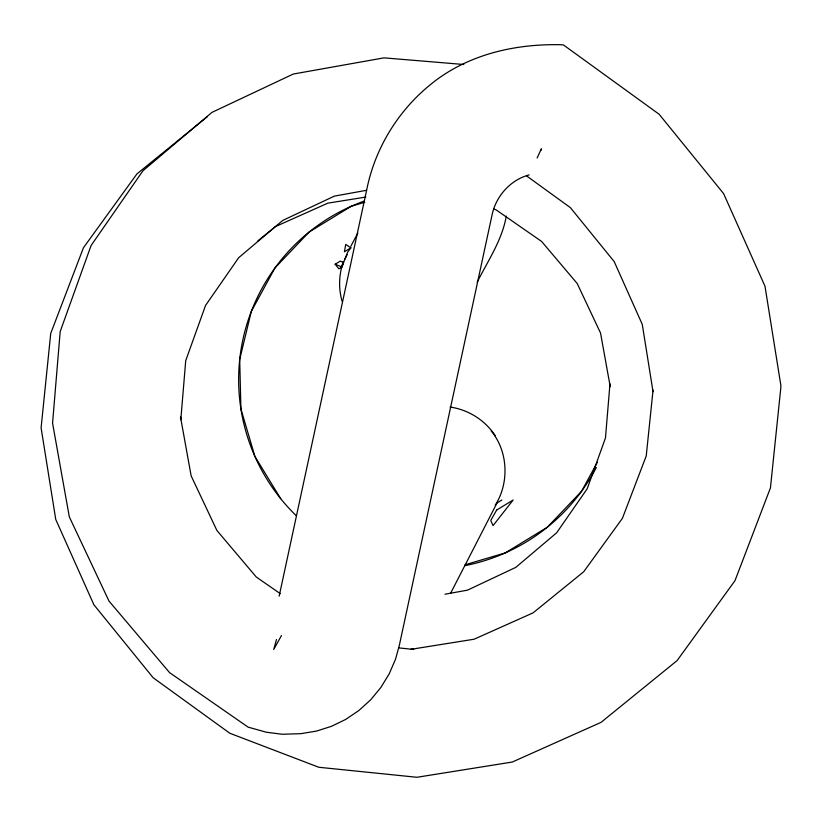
<?xml version="1.0" encoding="UTF-8"?>
<svg xmlns="http://www.w3.org/2000/svg" width="822" height="822" viewBox="0 0 822 822"><rect width="100%" height="100%" fill="white"/><g stroke="black" fill="none" stroke-linecap="round" stroke-linejoin="round"><path stroke-width="1.23" d="M541.349 150.107L541.369 148.772L537.126 157.978M653.048 390.152L646.226 456.005L622.418 518.312L583.733 571.722L533.077 612.863L474.119 639.218L410.969 649.318L413.774 649.452L398.649 647.89M279.161 596.156L367.66 185.361C376.435 146.408 398.557 110.867 429.351 85.488C465.889 54.982 513.658 43.751 560.46 44.717L563.43 44.922L659.141 114.248L723.586 193.581L764.994 286.231L780.9 385.672L780.746 388.477L770.44 487.898L734.991 580.671L677.112 660.58L601.067 722.343L512.26 762.045L416.929 777.283L318.802 767.265L229.831 733.265L153.159 677.739L93.872 604.735L55.752 519.453L41.1 427.841L50.738 333.372L83.464 247.73L136.955 173.884L207.35 116.703M506.28 216.135C502.119 240.23 487.929 260.749 477.15 282.244M276.49 639.516L273.705 649.483L281.484 635.529M342.075 301.273A64.846 64.846 0 0 1 341.52 267.88L347.583 252.303L350.881 247.833L345.723 244.411L344.418 251.779L350.881 247.833M450.528 593.422L496.899 503.198M357.837 233.099L350.83 246.251M344.993 258.951L347.203 254.604M597.358 462.293L581.565 491.279L547.431 527.149L505.181 552.949L464.995 564.796M495.224 505.191C509.455 483.059 508.181 451.288 491.196 430.985M257.913 240.836L275.483 226.564L327.875 203.137L365.893 197.064M335.15 264.232L340.257 261.108L343.565 262.588L341.86 266.955L335.15 264.232L338.88 268.845L341.829 267.047M496.591 503.208L501.841 500.002M364.793 202.263L351.395 206.209L309.144 232.02L275.01 267.88L251.327 311.353L239.695 359.481L240.918 408.976L254.912 456.467L280.723 498.728M529.142 174.901C510.164 179.884 495.543 196.684 491.875 215.785L399.348 645.27L395.536 659.203L389.186 673.886L380.843 687.511L370.681 699.799L358.885 710.506L345.723 719.414L331.451 726.329L316.357 731.118L300.76 733.676L282.193 734.262L266.41 732.238L248.131 727.141L169.558 672.612L109.007 601.077L69.315 516.884L52.567 423.145L60.191 331.554L91.088 245.511L142.925 170.801L211.953 112.388L293.269 74.042L384.008 57.859L463.824 64.496M366.622 190.283L334.349 196.119L282.645 220.491L238.678 257.707L205.551 305.445L185.721 360.653L180.809 419.713L180.501 416.939L191.146 475.856L216.905 530.478L256.289 577.013L280.23 593.628M444.979 594.224L467.492 590.155L515.784 567.386L556.628 532.81L587.237 488.7L605.465 437.951L609.965 383.905L610.232 386.679L600.533 333.013L577.178 283.477L541.606 241.442L496.077 209.846L493.683 208.994M526.512 175.867L570.376 207.627L614.188 261.581L642.27 324.392L653.028 391.683M596.34 467.492A189.656 189.656 0 0 1 465.16 565.618M296.156 515.63A189.656 189.656 0 0 1 364.352 201.03M341.243 268.27A63.643 63.623 23.4 0 1 343.349 261.406M450.107 407.044A63.797 61.794 27.2 0 1 495.358 435.824M496.642 510.072L490.765 520.449L493.056 525.618L513.164 499.982L496.642 510.072"/></g></svg>
